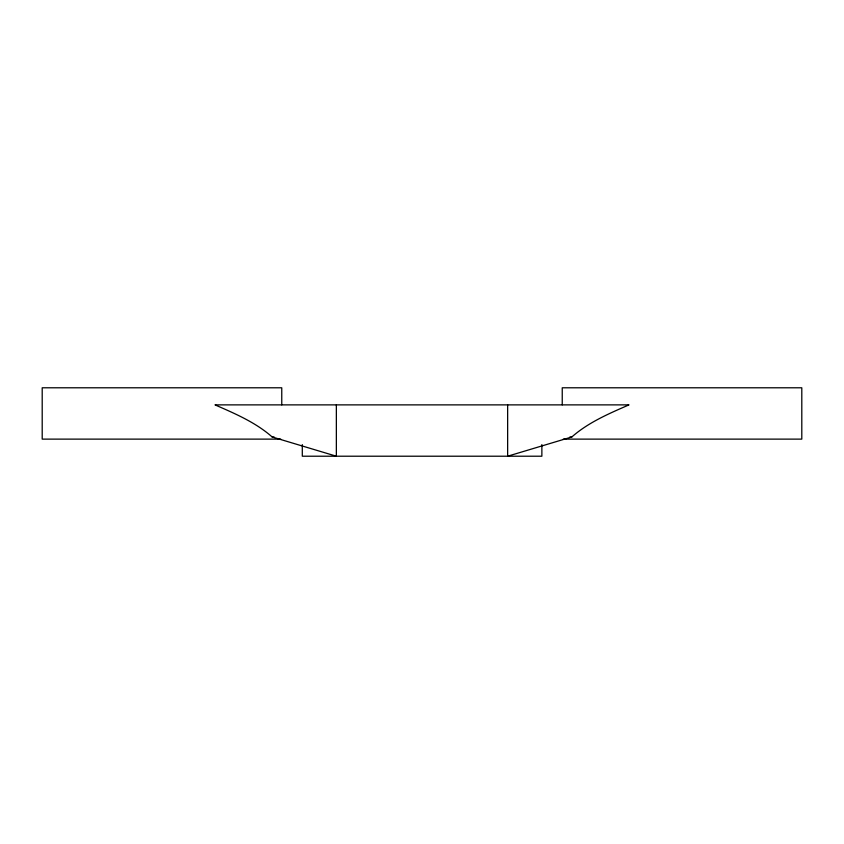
<?xml version="1.0" encoding="UTF-8"?>
<svg xmlns="http://www.w3.org/2000/svg" width="844" height="844" viewBox="0 0 844 844"><rect width="100%" height="100%" fill="white"/><g stroke="black" fill="none" stroke-linecap="round" stroke-linejoin="round"><path stroke-width="1.27" d="M507.645 404.877L507.645 456.214L571.852 436.949C588.331 422.411 609.03 413.571 628.991 404.877L215.009 404.877C234.97 413.571 255.669 422.411 272.148 436.949L336.355 456.214L336.355 404.877M569.647 437.181L571.852 436.949M280.746 439.123L42.2 439.123L42.2 387.786L281.759 387.786L281.759 404.877M563.254 439.123L801.8 439.123L801.8 387.786L562.241 387.786L562.241 404.877M272.148 436.949L274.353 437.181M541.869 444.598L541.869 456.214L302.3 456.214L302.3 444.609"/></g></svg>
